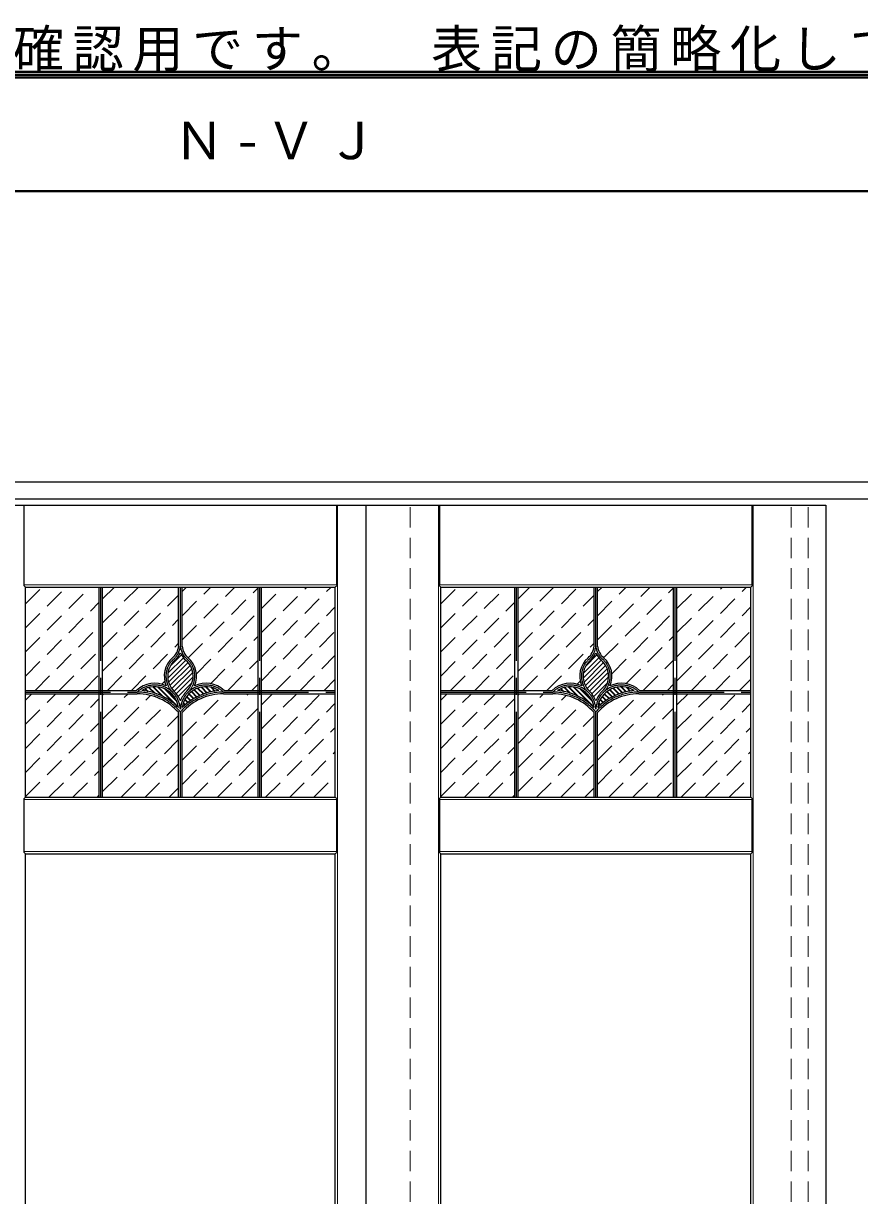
# Model space of a CAD drawing. Units: millimetres, scale not verified. Extents: x -59471 to 5700, y -4307 to 5558.
# Drawn here: x 2166 to 3639, y 2196 to 4260 of the extents above; entities that cross this region are included whole.
import ezdxf

# ---------------------------------------------------------------- set-up
doc = ezdxf.new("R2010")
doc.units = ezdxf.units.MM
doc.header["$LTSCALE"] = 30
doc.linetypes.add('CHAIN1', pattern=[8, 5, -1, 1, -1])
doc.linetypes.add('DASHED1', pattern=[1.8, 1.2, -0.6])
for name, color, linetype, lineweight in [('0-2_扉', 4, 'DASHED1', 9), ('0-3_仕上げ', 4, 'Continuous', 9), ('0-4_枠', 3, 'Continuous', 25), ('0-C_ハッチ', 4, 'DASHED1', 9), ('F-1_枠', 6, 'Continuous', 40)]:
    doc.layers.add(name, color=color, linetype=linetype, lineweight=lineweight)
doc.layers.add('0-A_文字', color=7, linetype='Continuous')
doc.styles.add('ＭＳ ゴシック', font='')
doc.styles.get('ＭＳ ゴシック').set_extended_font_data('MS Gothic')

msp = doc.modelspace()

# ---------------------------------------------------------------- linework, layer by layer
at = {"layer": '0-2_扉', "color": 3, "linetype": 'Continuous', "lineweight": 25}
msp.add_line((2769, 3411.5), (2769, 1428.5), dxfattribs=at)
at = {"layer": '0-2_扉'}
msp.add_line((2847, 1428.5), (2847, 3411.5), dxfattribs=at)
at = {"layer": '0-2_扉', "color": 3, "linetype": 'Continuous', "lineweight": 25}
msp.add_lwpolyline([(1308, 3411.5), (3579, 3411.5), (3579, 1428.5)], dxfattribs=at)
at = {"layer": '0-3_仕上げ', "color": 7, "lineweight": 18}
for p, q in [((2166, 3270.5), (2166, 3411.5)), ((2167, 3271.5), (2167, 3411.5)), ((2717, 3271.5), (2717, 3411.5)), ((2718, 3270.5), (2718, 3411.5)), ((2719, 1428.5), (2719, 3411.5)), ((2897, 1428.5), (2897, 3411.5)), ((2898, 3270.5), (2898, 3411.5)), ((2899, 3271.5), (2899, 3411.5)), ((3449, 3271.5), (3449, 3411.5)), ((3450, 3270.5), (3450, 3411.5)), ((3451, 1428.5), (3451, 3411.5)), ((2167, 3271.5), (2717, 3271.5)), ((2715, 3267.5), (2718, 3270.5)), ((2717, 3271.5), (2718, 3270.5)), ((2899, 3271.5), (3449, 3271.5)), ((3447, 3267.5), (3450, 3270.5)), ((3449, 3271.5), (3450, 3270.5)), ((2166, 2894.5), (2169, 2897.5)), ((2166, 2894.5), (2167, 2893.5)), ((2166, 2894.5), (2166, 2800.5)), ((2167, 2801.5), (2167, 2893.5)), ((2167, 2893.5), (2717, 2893.5)), ((2717, 2801.5), (2717, 2893.5)), ((2718, 2894.5), (2718, 2800.5)), ((2898, 2894.5), (2901, 2897.5)), ((2898, 2894.5), (2899, 2893.5)), ((2898, 2894.5), (2898, 2800.5)), ((2899, 2801.5), (2899, 2893.5)), ((2899, 2893.5), (3449, 2893.5)), ((3449, 2801.5), (3449, 2893.5)), ((3450, 2894.5), (3450, 2800.5)), ((2167, 2801.5), (2717, 2801.5)), ((2715, 2797.5), (2718, 2800.5)), ((2717, 2801.5), (2718, 2800.5)), ((2899, 2801.5), (3449, 2801.5)), ((3447, 2797.5), (3450, 2800.5)), ((3449, 2801.5), (3450, 2800.5))]:
    msp.add_line(p, q, dxfattribs=at)
at = {"layer": '0-3_仕上げ', "color": 3, "lineweight": 25}
for p, q in [((2169, 3267.5), (2715, 3267.5)), ((2169, 2897.5), (2169, 3267.5)), ((2299, 2897.5), (2299, 3267.5)), ((2305, 2897.5), (2305, 3267.5)), ((2439, 3162.82), (2439, 3267.5)), ((2445, 3162.82), (2445, 3267.5)), ((2579, 2897.5), (2579, 3267.5)), ((2585, 2897.5), (2585, 3267.5)), ((2715, 2897.5), (2715, 3267.5)), ((2901, 3267.5), (3447, 3267.5)), ((2901, 2897.5), (2901, 3267.5)), ((3031, 2897.5), (3031, 3267.5)), ((3037, 2897.5), (3037, 3267.5)), ((3171, 3162.82), (3171, 3267.5)), ((3177, 3162.82), (3177, 3267.5)), ((3311, 2897.5), (3311, 3267.5)), ((3317, 2897.5), (3317, 3267.5)), ((3447, 2897.5), (3447, 3267.5)), ((2451.45, 3138.7), (2419.79, 3107.04)), ((2447.3, 3143.03), (2419.98, 3115.71)), ((2443.83, 3148.05), (2424.2, 3128.41)), ((3183.45, 3138.7), (3151.79, 3107.04)), ((3179.3, 3143.03), (3151.98, 3115.71)), ((3175.83, 3148.05), (3156.2, 3128.41)), ((2455.67, 3134.43), (2421.19, 3099.95)), ((2459.2, 3129.47), (2423.61, 3093.88)), ((2461.96, 3123.75), (2426.84, 3088.63)), ((3187.67, 3134.43), (3153.19, 3099.95)), ((3191.2, 3129.47), (3155.61, 3093.88)), ((3193.96, 3123.75), (3158.84, 3088.63)), ((2463.8, 3117.11), (2430.79, 3084.1)), ((2464.35, 3109.17), (2434.8, 3079.62)), ((2462.44, 3098.78), (2438.25, 3074.59)), ((3195.8, 3117.11), (3162.79, 3084.1)), ((3196.35, 3109.17), (3166.8, 3079.62)), ((3194.44, 3098.78), (3170.25, 3074.59)), ((2169, 3085.5), (2364.82, 3085.5)), ((2169, 3079.5), (2366, 3079.5)), ((2517.99, 3079.5), (2715, 3079.5)), ((2519.18, 3085.5), (2715, 3085.5)), ((2901, 3085.5), (3096.82, 3085.5)), ((2901, 3079.5), (3098, 3079.5)), ((3249.99, 3079.5), (3447, 3079.5)), ((3251.18, 3085.5), (3447, 3085.5)), ((2439, 2897.5), (2439, 3046.38)), ((2445, 2897.5), (2445, 3046.38)), ((3171, 2897.5), (3171, 3046.38)), ((3177, 2897.5), (3177, 3046.38)), ((2169, 2897.5), (2715, 2897.5)), ((2901, 2897.5), (3447, 2897.5)), ((2169, 2797.5), (2715, 2797.5)), ((2169, 1622.5), (2169, 2797.5)), ((2715, 1622.5), (2715, 2797.5)), ((2901, 2797.5), (3447, 2797.5)), ((2901, 1622.5), (2901, 2797.5)), ((3447, 1622.5), (3447, 2797.5))]:
    msp.add_line(p, q, dxfattribs=at)
at = {"layer": '0-3_仕上げ', "color": 3, "linetype": 'CHAIN1', "lineweight": 25}
for p, q in [((2302, 2897.5), (2302, 3267.5)), ((2442, 3162.82), (2442, 3267.5)), ((2582, 2897.5), (2582, 3267.5)), ((3034, 2897.5), (3034, 3267.5)), ((3174, 3162.82), (3174, 3267.5)), ((3314, 2897.5), (3314, 3267.5)), ((2169, 3082.5), (2366, 3082.5)), ((2518, 3082.5), (2715, 3082.5)), ((2901, 3082.5), (3098, 3082.5)), ((3250, 3082.5), (3447, 3082.5)), ((2442, 2897.5), (2442, 3052.39)), ((3174, 2897.5), (3174, 3052.39))]:
    msp.add_line(p, q, dxfattribs=at)
at = {"layer": '0-3_仕上げ', "color": 2, "lineweight": 35}
for p, q in [((2380.22, 3088.42), (2384.89, 3083.75)), ((2386.53, 3090.6), (2396.13, 3081)), ((2393.8, 3091.82), (2409.96, 3075.65)), ((2402.51, 3091.59), (2436.52, 3057.58)), ((2414.37, 3088.21), (2435.34, 3067.25)), ((2456.91, 3079.32), (2465.26, 3070.97)), ((2461.41, 3083.3), (2470.71, 3074.01)), ((2466.54, 3086.66), (2476.45, 3076.75)), ((2472.35, 3089.33), (2482.5, 3079.19)), ((2478.99, 3091.19), (2488.87, 3081.3)), ((2486.71, 3091.94), (2495.62, 3083.04)), ((2496.24, 3090.9), (2502.77, 3084.37)), ((3112.22, 3088.42), (3116.89, 3083.75)), ((3118.53, 3090.6), (3128.13, 3081)), ((3125.8, 3091.82), (3141.96, 3075.65)), ((3134.51, 3091.59), (3168.52, 3057.58)), ((3146.37, 3088.21), (3167.34, 3067.25)), ((3188.91, 3079.32), (3197.26, 3070.97)), ((3193.41, 3083.3), (3202.71, 3074.01)), ((3198.54, 3086.66), (3208.45, 3076.75)), ((3204.35, 3089.33), (3214.5, 3079.19)), ((3210.99, 3091.19), (3220.87, 3081.3)), ((3218.71, 3091.94), (3227.62, 3083.04)), ((3228.24, 3090.9), (3234.77, 3084.37)), ((2447.2, 3063.57), (2450.48, 3060.29)), ((2449.76, 3069.5), (2455.15, 3064.11)), ((2453.02, 3074.72), (2460.07, 3067.67)), ((3179.2, 3063.57), (3182.48, 3060.29)), ((3181.76, 3069.5), (3187.15, 3064.11)), ((3185.02, 3074.72), (3192.07, 3067.67))]:
    msp.add_line(p, q, dxfattribs=at)
at = {"layer": '0-3_仕上げ', "color": 7, "lineweight": 18}
for points in [[(2167, 3271.5), (2166, 3270.5), (2169, 3267.5)], [(2899, 3271.5), (2898, 3270.5), (2901, 3267.5)], [(2715, 2897.5), (2718, 2894.5), (2717, 2893.5)], [(3447, 2897.5), (3450, 2894.5), (3449, 2893.5)], [(2167, 2801.5), (2166, 2800.5), (2169, 2797.5)], [(2899, 2801.5), (2898, 2800.5), (2901, 2797.5)]]:
    msp.add_lwpolyline(points, dxfattribs=at)
at = {"layer": '0-3_仕上げ', "color": 3, "lineweight": 25}
for centre, radius, start, end in [((2407.26, 3167.06), 32, 311.16277, 353.05604), ((2476.74, 3167.06), 32, 186.94396, 228.83723), ((3139.26, 3167.06), 32, 311.16277, 353.05604), ((3208.74, 3167.06), 32, 186.94396, 228.83723), ((2456.62, 3110.59), 43, 131.16277, 203.35991), ((2456.62, 3110.59), 37, 131.16277, 225.52075), ((2407.26, 3167.06), 38, 311.16277, 336.10603), ((2476.74, 3167.06), 38, 203.89397, 228.83723), ((2427.38, 3110.59), 37, 314.47925, 48.83723), ((2427.38, 3110.59), 43, 336.64009, 48.83723), ((3188.62, 3110.59), 43, 131.16277, 203.35991), ((3188.62, 3110.59), 37, 131.16277, 225.52075), ((3139.26, 3167.06), 38, 311.16277, 336.10603), ((3208.74, 3167.06), 38, 203.89397, 228.83723), ((3159.38, 3110.59), 37, 314.47925, 48.83723), ((3159.38, 3110.59), 43, 336.64009, 48.83723), ((2397.07, 3049.94), 48, 65.27067, 132.2051), ((2486.93, 3049.94), 48, 47.7949, 114.72933), ((3129.07, 3049.94), 48, 65.27067, 132.2051), ((3218.93, 3049.94), 48, 47.7949, 114.72933), ((2366.01, 2982.5), 97, 41.19177, 90.00377), ((2397.07, 3049.94), 42, 7.55844, 122.98693), ((2366.01, 2982.5), 103, 45.10773, 85.43764), ((2397.07, 3049.94), 48, 20.5908, 45.52075), ((2486.93, 3049.94), 48, 134.47925, 159.4092), ((2517.99, 2982.5), 97, 90, 138.80823), ((2486.93, 3049.94), 42, 57.01307, 172.44156), ((2517.99, 2982.5), 103, 94.56236, 134.89227), ((3098.01, 2982.5), 97, 41.19177, 90.00377), ((3129.07, 3049.94), 42, 7.55844, 122.98693), ((3098.01, 2982.5), 103, 45.10773, 85.43764), ((3129.07, 3049.94), 48, 20.5908, 45.52075), ((3218.93, 3049.94), 48, 134.47925, 159.4092), ((3249.99, 2982.5), 97, 90, 138.80823), ((3218.93, 3049.94), 42, 57.01307, 172.44156), ((3249.99, 2982.5), 103, 94.56236, 134.89227)]:
    msp.add_arc(centre, radius, start, end, dxfattribs=at)
at = {"layer": '0-3_仕上げ', "color": 3, "linetype": 'CHAIN1', "lineweight": 25}
for centre, radius, start, end in [((2407.26, 3167.06), 35, 311.16277, 353.05604), ((2476.74, 3167.06), 35, 186.94396, 228.83723), ((3139.26, 3167.06), 35, 311.16277, 353.05604), ((3208.74, 3167.06), 35, 186.94396, 228.83723), ((2456.62, 3110.59), 40, 131.16277, 225.52075), ((2427.38, 3110.59), 40, 314.47925, 48.83723), ((3188.62, 3110.59), 40, 131.16277, 225.52075), ((3159.38, 3110.59), 40, 314.47925, 48.83723), ((2397.07, 3049.94), 45, 3.11365, 133.65902), ((2366.01, 2982.5), 100, 40.5416, 90.00377), ((2486.93, 3049.94), 45, 46.34098, 176.88635), ((2517.99, 2982.5), 100, 89.99623, 139.4584), ((3129.07, 3049.94), 45, 3.11365, 133.65902), ((3098.01, 2982.5), 100, 40.5416, 90.00377), ((3218.93, 3049.94), 45, 46.34098, 176.88635), ((3249.99, 2982.5), 100, 89.99623, 139.4584)]:
    msp.add_arc(centre, radius, start, end, dxfattribs=at)
at = {"layer": '0-4_枠'}
msp.add_line((1308, 3423), (4328, 3423), dxfattribs=at)
at = {"layer": '0-4_枠', "color": 4, "linetype": 'DASHED1', "lineweight": 9}
for p, q in [((3518, 1428.5), (3518, 3423)), ((3548, 1428.5), (3548, 3423))]:
    msp.add_line(p, q, dxfattribs=at)
at = {"layer": '0-4_枠'}
msp.add_lwpolyline([(1278, 3453), (4358, 3453), (4358, 1418)], dxfattribs=at)
at = {"layer": '0-C_ハッチ'}
for p, q in [((2169, 3153.13), (2283.37, 3267.5)), ((2169, 3195.55), (2240.95, 3267.5)), ((2169, 3237.98), (2198.52, 3267.5)), ((2305, 3161.85), (2410.65, 3267.5)), ((2305, 3204.27), (2368.23, 3267.5)), ((2305, 3246.7), (2325.8, 3267.5)), ((2445, 3174.57), (2537.93, 3267.5)), ((2445, 3216.99), (2495.51, 3267.5)), ((2445, 3259.42), (2453.08, 3267.5)), ((2455.76, 3142.9), (2579, 3266.14)), ((2585, 3144.86), (2707.64, 3267.5)), ((2585, 3187.29), (2665.21, 3267.5)), ((2585, 3229.71), (2622.79, 3267.5)), ((2901, 3153.13), (3015.37, 3267.5)), ((2901, 3195.55), (2972.95, 3267.5)), ((2901, 3237.98), (2930.52, 3267.5)), ((3037, 3161.85), (3142.65, 3267.5)), ((3037, 3204.27), (3100.23, 3267.5)), ((3037, 3246.7), (3057.8, 3267.5)), ((3177, 3174.57), (3269.93, 3267.5)), ((3177, 3216.99), (3227.51, 3267.5)), ((3177, 3259.42), (3185.08, 3267.5)), ((3187.76, 3142.9), (3311, 3266.14)), ((3317, 3144.86), (3439.64, 3267.5)), ((3317, 3187.29), (3397.21, 3267.5)), ((3317, 3229.71), (3354.79, 3267.5)), ((2305, 3119.42), (2439, 3253.42)), ((3037, 3119.42), (3171, 3253.42)), ((2169, 3110.7), (2299, 3240.7)), ((2470.16, 3114.88), (2579, 3223.71)), ((2585, 3102.44), (2715, 3232.44)), ((2901, 3110.7), (3031, 3240.7)), ((3202.16, 3114.88), (3311, 3223.71)), ((3317, 3102.44), (3447, 3232.44)), ((2313.51, 3085.5), (2439, 3210.99)), ((3045.51, 3085.5), (3171, 3210.99)), ((2186.23, 3085.5), (2299, 3198.27)), ((2494.98, 3097.27), (2579, 3181.29)), ((2610.49, 3085.5), (2715, 3190.01)), ((2918.23, 3085.5), (3031, 3198.27)), ((3226.98, 3097.27), (3311, 3181.29)), ((3342.49, 3085.5), (3447, 3190.01)), ((2355.93, 3085.5), (2439, 3168.57)), ((3087.93, 3085.5), (3171, 3168.57)), ((2228.65, 3085.5), (2299, 3155.85)), ((2525.64, 3085.5), (2579, 3138.86)), ((2652.92, 3085.5), (2715, 3147.58)), ((2960.65, 3085.5), (3031, 3155.85)), ((3257.64, 3085.5), (3311, 3138.86)), ((3384.92, 3085.5), (3447, 3147.58)), ((2271.08, 3085.5), (2299, 3113.42)), ((2409.23, 3096.38), (2414.55, 3101.69)), ((2695.34, 3085.5), (2715, 3105.16)), ((3003.08, 3085.5), (3031, 3113.42)), ((3141.23, 3096.38), (3146.55, 3101.69)), ((3427.34, 3085.5), (3447, 3105.16)), ((2169, 2983.42), (2265.08, 3079.5)), ((2169, 3025.85), (2222.65, 3079.5)), ((2169, 3068.27), (2180.23, 3079.5)), ((2305, 3034.57), (2349.93, 3079.5)), ((2305, 3076.99), (2307.51, 3079.5)), ((2305, 2992.14), (2389.48, 3076.62)), ((2445, 2962.44), (2562.06, 3079.5)), ((2445, 3004.86), (2519.64, 3079.5)), ((2568.06, 3085.5), (2579, 3096.44)), ((2585, 2975.16), (2689.34, 3079.5)), ((2585, 3017.58), (2646.92, 3079.5)), ((2585, 3060.01), (2604.49, 3079.5)), ((2901, 2983.42), (2997.08, 3079.5)), ((2901, 3025.85), (2954.65, 3079.5)), ((2901, 3068.27), (2912.23, 3079.5)), ((3037, 3034.57), (3081.93, 3079.5)), ((3037, 3076.99), (3039.51, 3079.5)), ((3037, 2992.14), (3121.48, 3076.62)), ((3177, 2962.44), (3294.06, 3079.5)), ((3177, 3004.86), (3251.64, 3079.5)), ((3300.06, 3085.5), (3311, 3096.44)), ((3317, 2975.16), (3421.34, 3079.5)), ((3317, 3017.58), (3378.92, 3079.5)), ((3317, 3060.01), (3336.49, 3079.5)), ((2169, 2940.99), (2299, 3070.99)), ((2305, 2949.71), (2419.02, 3063.73)), ((2585, 2932.73), (2715, 3062.73)), ((2901, 2940.99), (3031, 3070.99)), ((3037, 2949.71), (3151.02, 3063.73)), ((3317, 2932.73), (3447, 3062.73)), ((2305, 2907.29), (2439, 3041.29)), ((2445, 2920.01), (2579, 3054.01)), ((3037, 2907.29), (3171, 3041.29)), ((3177, 2920.01), (3311, 3054.01)), ((2169, 2898.57), (2299, 3028.57)), ((2592.2, 2897.5), (2715, 3020.3)), ((2901, 2898.57), (3031, 3028.57)), ((3324.2, 2897.5), (3447, 3020.3)), ((2337.64, 2897.5), (2439, 2998.86)), ((2464.92, 2897.5), (2579, 3011.58)), ((3069.64, 2897.5), (3171, 2998.86)), ((3196.92, 2897.5), (3311, 3011.58)), ((2210.36, 2897.5), (2299, 2986.14)), ((2634.62, 2897.5), (2715, 2977.88)), ((2942.36, 2897.5), (3031, 2986.14)), ((3366.62, 2897.5), (3447, 2977.88)), ((2380.06, 2897.5), (2439, 2956.44)), ((2507.34, 2897.5), (2579, 2969.16)), ((3112.06, 2897.5), (3171, 2956.44)), ((3239.34, 2897.5), (3311, 2969.16)), ((2252.79, 2897.5), (2299, 2943.71)), ((2677.05, 2897.5), (2715, 2935.45)), ((2984.79, 2897.5), (3031, 2943.71)), ((3409.05, 2897.5), (3447, 2935.45)), ((2422.49, 2897.5), (2439, 2914.01)), ((2549.77, 2897.5), (2579, 2926.73)), ((3154.49, 2897.5), (3171, 2914.01)), ((3281.77, 2897.5), (3311, 2926.73)), ((2295.21, 2897.5), (2299, 2901.29)), ((3027.21, 2897.5), (3031, 2901.29))]:
    msp.add_line(p, q, dxfattribs=at)
at = {"layer": 'F-1_枠'}
for p, q in [((-6000, 4175), (5700, 4175)), ((-6000, 4170), (5700, 4170)), ((-6000, 4165), (5700, 4165)), ((-6000, 3965), (5700, 3965))]:
    msp.add_line(p, q, dxfattribs=at)

# ---------------------------------------------------------------- texts
at = {"layer": '0-A_文字', "insert": (2430, 4020), "char_height": 65.98, "attachment_point": 7, "style": 'ＭＳ ゴシック'}
msp.add_mtext('\\T1.2;Ｎ-ＶＪ', dxfattribs=at)
at = {"layer": '0-C_ハッチ', "color": 7, "insert": (1515, 4175), "char_height": 65.98, "attachment_point": 7, "style": 'ＭＳ ゴシック'}
msp.add_mtext('\\T1.17;※本図は意匠確認用です。\u3000表記の簡略化している部位がございますのでご注意下さい。', dxfattribs=at)

doc.saveas('drawing.dxf')
